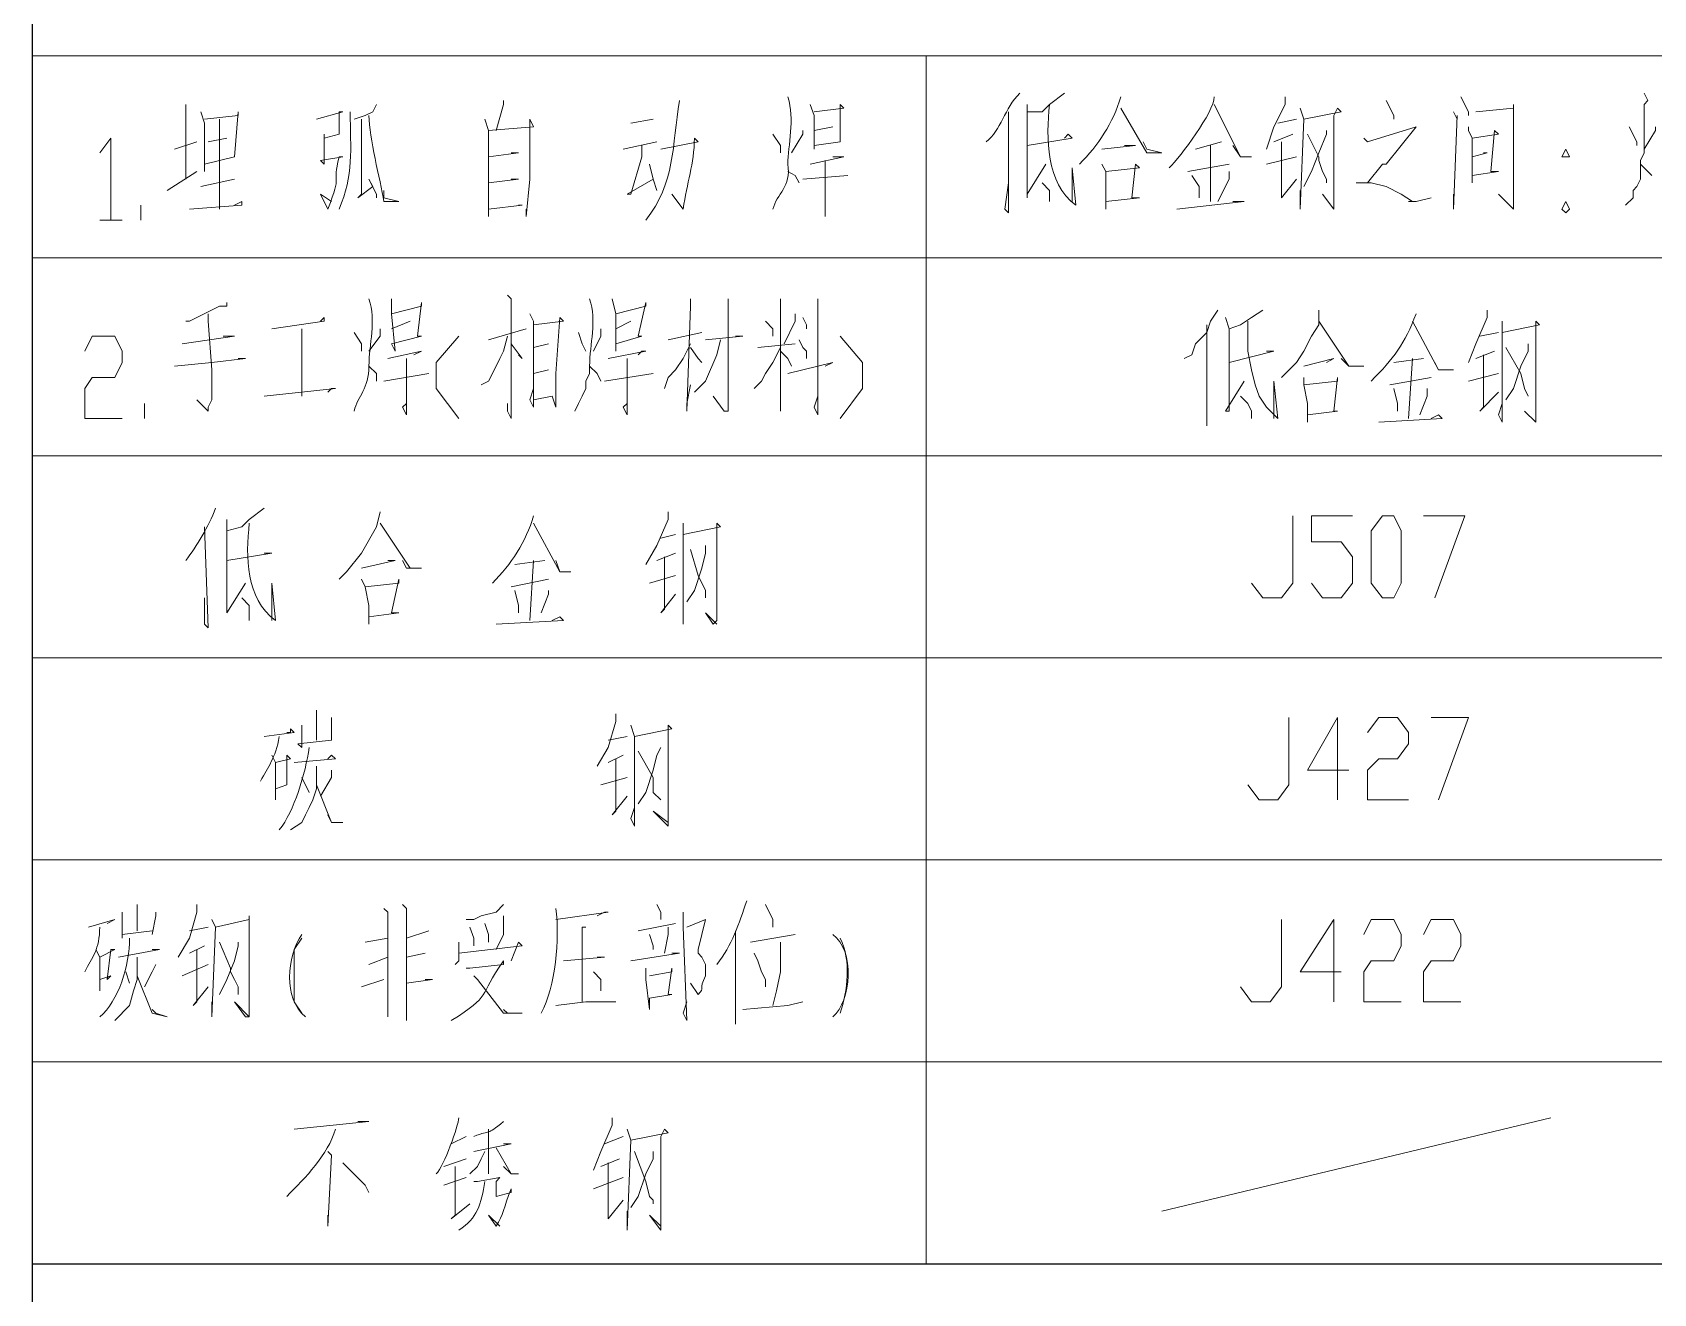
# Model space of a CAD drawing. Header units: millimetres. Extents: x -219 to 948, y -831 to -7.
# Drawn here: x 725.6 to 803.6, y -343.9 to -283.2 of the extents above; entities that cross this region are included whole.
import ezdxf

# ---------------------------------------------------------------- set-up
doc = ezdxf.new("R2010")
doc.units = ezdxf.units.MM
doc.layers.add('1', color=7, linetype='Continuous')

msp = doc.modelspace()

# ---------------------------------------------------------------- linework, layer by layer
at = {"layer": '1', "color": 0, "lineweight": 25}
for points in [[(725.615, -461.849), (725.615, -20.669)], [(725.615, -342.509), (933.695, -342.509)]]:
    msp.add_lwpolyline(points, dxfattribs=at)
at = {"layer": '1', "color": 0, "lineweight": 5}
for points in [[(725.615, -284.369), (933.695, -284.369)], [(768.635, -342.509), (768.635, -284.369)], [(775.295, -286.169), (774.575, -286.709), (774.215, -287.069), (773.495, -287.069), (773.495, -286.709), (773.495, -287.069), (773.495, -291.209), (773.495, -291.029), (774.395, -289.589)], [(785.915, -286.349), (785.915, -286.709), (785.375, -287.789), (785.015, -288.869)], [(794.375, -286.349), (794.735, -287.069), (794.735, -287.249)], [(803.195, -286.169), (803.375, -286.529), (803.195, -286.709), (803.195, -289.049), (803.015, -289.409), (803.015, -289.769), (803.015, -290.309), (802.835, -290.669), (802.655, -290.849), (802.655, -291.209), (802.295, -291.569)], [(732.995, -286.709), (732.995, -290.309)], [(733.715, -287.069), (733.895, -287.609), (733.895, -289.949), (733.895, -289.589), (735.335, -289.229), (735.335, -289.229), (735.515, -287.069), (735.515, -287.249), (733.895, -287.429)], [(742.175, -286.709), (741.995, -287.069), (741.635, -287.249), (741.095, -287.429), (741.095, -287.429)], [(748.295, -286.529), (748.295, -286.709), (747.935, -287.969)], [(763.055, -286.709), (763.235, -287.249), (763.235, -288.869), (763.235, -288.689), (764.495, -288.509), (764.495, -288.509), (764.495, -286.709), (764.675, -286.889), (763.235, -287.069)], [(772.595, -287.069), (772.595, -291.929), (772.415, -291.749), (772.595, -290.489)], [(777.995, -286.889), (779.255, -289.049), (779.975, -289.049), (779.255, -288.869), (779.075, -288.509)], [(782.495, -286.709), (783.755, -289.229), (784.295, -289.229), (783.755, -289.229), (783.395, -288.689)], [(786.635, -286.889), (786.815, -287.429), (786.635, -291.749), (786.635, -290.849)], [(786.815, -287.429), (788.615, -287.069), (788.435, -286.889), (788.255, -287.249), (788.255, -291.749), (787.715, -291.029), (788.255, -291.749)], [(790.775, -286.529), (791.135, -287.249), (791.135, -287.429)], [(794.015, -287.069), (794.195, -287.429), (794.195, -287.249), (794.015, -291.749), (794.015, -291.389), (794.015, -291.029)], [(795.095, -287.069), (796.895, -286.889), (796.895, -286.709), (796.895, -286.889), (796.895, -291.029), (796.895, -291.389), (796.895, -291.749), (796.175, -291.029), (796.895, -291.749)], [(734.615, -287.429), (734.615, -291.749)], [(741.455, -287.429), (741.455, -291.029), (741.275, -291.209), (741.995, -290.669), (741.815, -290.309), (742.175, -291.029), (742.175, -291.209)], [(747.395, -287.429), (747.575, -287.969), (747.575, -292.109), (747.575, -291.749), (749.195, -291.569), (749.015, -291.569)], [(747.575, -287.969), (749.735, -287.789), (749.555, -287.429), (749.555, -290.309), (749.375, -292.109), (749.375, -291.749)], [(754.415, -287.609), (755.495, -287.429)], [(763.235, -287.969), (764.135, -287.789)], [(785.555, -287.609), (786.455, -287.429)], [(789.695, -288.329), (789.875, -288.509), (789.875, -288.509), (792.215, -287.789), (792.215, -287.789), (790.775, -289.589), (790.595, -289.589), (789.875, -290.489), (789.335, -290.489), (790.055, -290.489), (790.775, -290.669), (791.495, -291.029), (792.035, -291.389), (792.215, -291.389), (792.935, -291.209), (792.215, -291.389), (791.855, -291.389)], [(794.735, -287.789), (794.735, -287.969), (794.915, -288.329), (794.915, -290.489), (794.915, -290.129), (796.175, -289.949), (795.815, -289.949), (795.995, -287.969), (796.175, -288.149), (794.915, -288.329)], [(802.475, -287.789), (802.835, -288.509), (802.835, -288.689)], [(803.735, -287.789), (803.735, -287.969), (803.195, -288.869)], [(728.855, -289.049), (729.395, -288.329), (729.395, -292.289)], [(732.455, -288.869), (733.535, -288.509)], [(734.975, -288.329), (734.075, -288.509)], [(754.055, -288.869), (755.675, -288.509)], [(754.955, -288.689), (754.955, -289.229), (754.415, -291.029), (754.235, -291.029), (755.495, -290.309), (755.315, -289.589), (755.495, -290.309), (755.675, -290.849), (755.495, -290.309)], [(761.255, -288.149), (761.615, -288.689), (761.615, -289.049)], [(762.695, -287.969), (762.695, -288.149), (762.155, -289.049)], [(773.495, -288.689), (775.655, -288.329), (775.475, -288.149), (775.295, -288.329)], [(777.095, -288.869), (778.715, -288.689), (778.175, -288.689)], [(782.855, -288.509), (781.595, -288.869)], [(782.315, -288.689), (782.315, -291.389)], [(786.275, -288.149), (785.375, -288.509)], [(785.735, -288.509), (785.735, -291.029), (785.735, -291.209), (786.455, -290.309)], [(787.895, -287.969), (787.895, -288.149), (787.535, -289.049), (787.175, -289.949), (786.815, -290.669)], [(786.995, -288.149), (787.535, -289.229), (787.535, -289.409), (787.715, -289.949), (787.895, -290.309), (787.895, -290.489)], [(747.575, -289.229), (749.015, -289.049), (748.655, -289.049)], [(763.055, -289.589), (764.675, -289.229), (764.495, -289.229), (764.135, -289.229)], [(763.775, -289.409), (763.775, -292.109), (763.775, -291.389)], [(786.455, -289.229), (785.015, -289.589)], [(794.915, -289.229), (795.635, -289.049), (795.455, -289.049)], [(799.415, -289.229), (799.595, -289.229), (799.415, -288.869), (799.235, -289.229), (799.415, -289.229)], [(732.095, -290.849), (733.535, -289.949)], [(761.975, -289.949), (762.335, -290.129), (762.515, -290.489)], [(762.695, -290.309), (764.855, -290.129)], [(777.095, -289.589), (777.275, -289.949), (777.275, -291.749), (777.275, -291.389), (778.895, -291.209), (778.535, -291.209), (778.715, -289.589), (778.895, -289.769), (777.275, -289.949)], [(783.215, -289.589), (781.235, -289.949)], [(781.415, -290.129), (781.775, -290.669), (781.775, -291.209)], [(783.215, -289.949), (783.215, -290.309), (782.675, -291.389)], [(803.015, -289.589), (803.375, -289.949), (803.555, -290.129)], [(735.335, -290.309), (733.715, -290.669)], [(747.575, -290.489), (749.015, -290.309), (748.835, -290.309), (748.655, -290.309)], [(774.215, -290.489), (774.575, -290.849), (774.575, -291.029), (774.575, -291.389)], [(730.835, -292.289), (730.835, -291.569)], [(733.175, -291.749), (735.695, -291.569), (735.695, -291.389), (735.335, -291.569)], [(780.695, -291.749), (783.935, -291.389), (783.575, -291.389), (783.395, -291.389)], [(799.415, -291.929), (799.595, -291.749), (799.415, -291.389), (799.235, -291.749), (799.415, -291.929)], [(728.855, -292.289), (729.935, -292.289)], [(725.615, -294.089), (933.695, -294.089)], [(734.975, -296.249), (734.975, -296.429), (734.615, -296.429), (733.535, -296.969), (733.175, -297.149), (732.995, -297.149)], [(742.895, -296.069), (742.895, -296.789), (743.075, -298.589), (742.895, -298.229), (744.335, -297.869), (744.155, -297.869), (744.335, -296.249), (744.335, -296.429), (742.895, -296.789)], [(748.475, -295.889), (748.655, -296.069), (748.655, -301.829), (748.475, -301.469), (748.475, -301.109)], [(753.515, -296.069), (753.695, -296.789), (753.695, -298.589), (753.695, -298.229), (754.955, -297.869), (754.775, -297.869), (755.135, -296.249), (755.135, -296.429), (753.695, -296.789)], [(757.295, -296.069), (757.295, -296.429), (757.115, -301.469), (757.115, -301.109), (757.295, -300.209)], [(759.095, -296.069), (759.095, -301.469), (758.915, -301.469), (758.375, -300.749), (758.915, -301.469)], [(761.615, -296.069), (761.615, -296.429), (761.615, -301.469), (761.615, -300.569)], [(763.415, -296.069), (763.415, -296.429), (763.415, -301.649), (763.235, -301.289), (763.415, -300.749)], [(734.075, -296.789), (734.075, -297.149), (734.255, -299.489), (734.255, -300.929), (734.075, -301.289), (734.075, -301.469), (733.535, -300.929), (734.075, -301.469)], [(737.135, -297.509), (739.655, -297.149), (739.655, -296.969), (739.475, -297.149)], [(742.895, -297.509), (743.795, -297.149)], [(749.555, -296.789), (749.735, -297.149), (749.735, -301.289), (749.555, -300.929), (749.735, -300.389)], [(749.735, -297.329), (751.175, -297.149), (750.995, -296.969), (750.815, -299.669), (750.815, -301.289), (750.635, -300.749), (749.735, -300.929)], [(753.695, -297.509), (754.415, -297.149)], [(760.895, -297.149), (761.255, -297.509), (761.255, -297.869)], [(762.335, -296.789), (762.335, -297.149), (761.795, -298.229)], [(762.695, -296.969), (762.875, -297.329), (762.875, -297.509)], [(782.675, -296.609), (782.315, -297.149), (782.135, -297.689), (781.595, -298.229), (781.415, -298.769), (781.055, -298.949)], [(784.835, -296.609), (784.295, -296.969), (783.755, -297.329), (783.215, -297.509), (783.035, -296.969), (783.215, -297.509), (783.215, -301.469), (783.035, -301.469), (783.935, -300.029)], [(784.115, -297.149), (784.115, -298.589), (784.295, -299.489), (784.475, -300.209), (784.655, -300.749), (785.015, -301.289), (785.555, -301.829), (785.375, -300.029), (785.375, -301.829)], [(787.535, -296.609), (787.535, -297.329), (787.175, -297.869), (786.815, -298.589), (786.455, -299.129), (785.735, -299.849)], [(787.535, -297.149), (788.975, -299.309), (789.695, -299.309), (788.975, -299.309), (788.615, -298.949)], [(792.035, -297.149), (793.295, -299.489), (794.015, -299.489), (793.295, -299.489), (793.115, -299.129)], [(795.635, -296.609), (795.635, -296.969), (795.095, -298.229), (794.735, -299.129)], [(796.355, -297.149), (796.355, -302.009), (796.175, -301.649), (796.355, -301.109)], [(796.355, -297.689), (798.155, -297.329), (797.975, -297.149), (797.975, -301.649), (797.975, -301.829), (797.975, -302.009), (797.435, -301.469), (797.975, -302.009)], [(728.135, -298.589), (728.495, -297.869), (729.575, -297.869), (729.935, -298.589), (729.935, -299.129), (729.575, -299.849), (728.495, -299.849), (728.135, -300.389), (728.135, -301.829), (729.935, -301.829)], [(732.815, -298.229), (735.335, -297.869), (735.155, -297.869), (734.795, -297.869)], [(738.575, -297.509), (738.575, -300.749)], [(741.095, -297.689), (741.455, -298.229), (741.455, -298.229), (741.455, -298.589)], [(742.355, -297.509), (742.355, -297.869), (741.815, -298.589)], [(746.135, -297.869), (745.055, -299.129), (745.055, -300.389), (746.135, -301.829)], [(748.475, -297.869), (748.295, -298.589), (748.115, -298.949), (747.755, -299.669), (747.575, -300.029), (747.215, -300.209)], [(747.575, -298.049), (749.375, -297.509)], [(751.895, -297.689), (752.075, -298.229), (752.075, -298.229), (752.255, -298.589)], [(752.975, -297.509), (752.975, -297.869), (752.615, -298.589)], [(756.215, -298.049), (757.835, -297.689)], [(758.735, -298.049), (758.555, -298.769), (758.015, -300.029), (757.655, -300.389), (757.475, -300.569)], [(758.015, -298.049), (759.815, -297.869), (759.455, -297.869)], [(762.515, -298.049), (762.695, -298.409), (762.875, -298.589), (762.875, -298.949)], [(764.495, -297.869), (765.575, -299.129), (765.575, -300.389), (764.495, -301.829)], [(782.135, -297.329), (782.135, -302.189), (782.135, -300.749)], [(795.275, -297.869), (796.175, -297.689)], [(742.715, -298.949), (744.335, -298.589), (744.335, -298.589), (743.975, -298.769)], [(748.655, -298.229), (749.195, -298.949), (749.195, -298.949), (749.015, -298.769)], [(749.735, -298.409), (750.455, -298.229)], [(753.335, -298.949), (755.135, -298.589), (754.955, -298.589), (754.775, -298.769)], [(757.295, -298.229), (756.935, -298.949), (756.575, -299.489), (756.215, -299.849), (756.035, -300.389)], [(757.295, -298.409), (757.655, -298.949), (757.835, -299.129)], [(761.615, -298.409), (761.255, -299.129), (760.895, -299.669), (760.715, -300.029), (760.355, -300.389)], [(760.535, -298.409), (762.335, -298.229)], [(761.615, -298.589), (761.975, -298.949), (762.155, -299.309)], [(783.215, -299.129), (785.375, -298.589), (785.195, -298.589), (785.015, -298.589)], [(795.995, -298.589), (795.095, -298.949)], [(795.455, -298.769), (795.455, -301.289), (795.275, -301.469), (796.175, -300.569)], [(797.615, -298.229), (797.615, -298.589), (797.255, -299.309), (796.895, -300.389), (796.535, -300.929)], [(796.535, -298.409), (797.255, -299.669), (797.255, -299.669), (797.435, -300.389), (797.615, -300.749), (797.615, -300.749)], [(732.455, -299.309), (734.255, -299.129), (735.875, -298.949), (735.695, -298.949), (735.515, -298.949)], [(741.815, -299.309), (742.175, -299.669), (742.175, -300.029)], [(743.615, -298.949), (743.615, -301.649), (743.435, -301.289), (743.615, -301.109)], [(749.735, -299.669), (750.455, -299.489)], [(752.435, -299.309), (752.795, -299.669), (752.975, -300.029)], [(754.235, -298.949), (754.235, -301.649), (754.055, -301.289), (754.235, -301.109)], [(761.975, -299.669), (764.135, -299.129), (764.135, -299.129), (763.775, -299.309)], [(786.815, -299.309), (788.255, -298.949), (788.255, -298.949), (787.895, -299.129)], [(792.575, -298.949), (791.135, -299.129)], [(792.035, -298.949), (791.855, -301.829)], [(736.775, -300.749), (740.195, -300.389), (740.015, -300.389), (739.835, -300.569)], [(742.535, -300.029), (744.695, -299.669)], [(753.155, -300.029), (755.495, -299.669)], [(786.815, -299.849), (786.815, -300.209), (786.995, -301.109), (786.995, -302.009), (786.995, -301.649), (788.435, -301.469), (788.255, -301.469), (788.435, -299.849), (788.435, -300.029), (786.815, -300.209)], [(792.935, -299.849), (790.955, -300.209)], [(791.135, -300.389), (791.315, -301.109), (791.315, -301.469)], [(792.755, -300.389), (792.755, -300.749), (792.395, -301.649)], [(796.175, -299.669), (794.735, -300.029)], [(731.015, -301.829), (731.015, -301.109)], [(783.755, -300.749), (784.115, -301.109), (784.295, -301.469), (784.295, -301.829)], [(790.415, -302.009), (793.475, -301.829), (793.295, -301.649), (792.935, -301.829)], [(725.615, -303.629), (933.695, -303.629)], [(736.775, -306.149), (736.055, -306.689), (735.695, -307.049), (734.975, -307.229), (734.975, -306.689), (734.975, -307.229), (734.975, -311.189), (734.975, -311.189), (735.875, -309.749)], [(742.355, -306.329), (742.175, -307.049), (741.455, -308.309), (740.735, -309.209), (740.375, -309.569)], [(756.215, -306.329), (756.215, -306.689), (755.675, -307.949), (755.135, -308.849)], [(784.295, -309.749), (784.835, -310.469), (785.735, -310.469), (786.275, -309.749), (786.275, -306.509)], [(787.175, -309.749), (787.715, -310.469), (788.615, -310.469), (789.155, -309.749), (789.155, -308.489), (788.615, -307.769), (787.175, -307.769), (787.175, -306.509), (789.155, -306.509)], [(790.595, -310.469), (790.055, -309.749), (790.055, -307.229), (790.595, -306.509), (791.135, -306.509), (791.495, -307.229), (791.495, -309.749), (791.135, -310.469), (790.595, -310.469)], [(792.575, -306.509), (794.555, -306.509), (793.115, -310.469)], [(733.895, -307.049), (734.075, -311.909), (733.895, -311.729), (733.895, -310.469)], [(742.355, -306.869), (743.795, -309.029), (744.335, -309.029), (743.615, -309.029), (743.435, -308.669)], [(749.735, -306.869), (750.995, -309.209), (751.535, -309.209), (750.995, -309.209), (750.815, -308.669)], [(755.855, -307.589), (756.575, -307.409)], [(756.935, -306.869), (756.935, -311.729), (756.935, -310.829)], [(756.935, -307.409), (758.735, -307.049), (758.555, -306.869), (758.555, -311.549), (758.375, -311.729), (758.015, -311.189), (758.555, -311.729)], [(758.015, -307.949), (758.015, -308.309), (757.835, -309.029), (757.475, -310.109), (757.115, -310.649)], [(757.295, -308.129), (757.655, -309.389), (757.655, -309.389), (758.015, -310.109), (758.015, -310.289), (758.015, -310.469)], [(734.975, -308.669), (737.135, -308.309), (736.955, -308.309), (736.775, -308.309)], [(741.455, -309.029), (743.075, -308.669), (742.715, -308.669)], [(750.275, -308.669), (748.835, -308.849)], [(749.735, -308.669), (749.555, -311.549)], [(756.575, -308.309), (755.675, -308.669)], [(756.035, -308.489), (756.035, -311.009), (755.855, -311.189), (756.575, -310.289)], [(741.455, -309.569), (741.635, -309.929), (741.815, -310.829), (741.815, -311.729), (741.815, -311.369), (743.255, -311.189), (742.895, -311.189), (743.255, -309.569), (743.255, -309.749), (741.635, -309.929)], [(750.455, -309.569), (748.655, -309.929)], [(756.575, -309.389), (755.315, -309.749)], [(735.695, -310.469), (736.055, -310.829), (736.055, -311.189), (736.055, -311.549)], [(748.835, -310.109), (749.015, -310.829), (749.015, -311.189)], [(750.455, -310.109), (750.455, -310.289), (750.095, -311.189)], [(747.935, -311.729), (751.175, -311.549), (750.995, -311.369), (750.635, -311.549)], [(933.695, -313.349), (725.615, -313.349)], [(739.295, -315.869), (739.295, -316.049), (739.295, -316.229), (739.295, -317.309)], [(736.775, -317.129), (738.215, -316.949), (738.035, -316.769), (738.035, -316.949), (737.855, -316.949)], [(738.575, -316.589), (738.575, -317.669), (738.395, -317.489), (740.015, -317.309)], [(740.015, -316.229), (740.015, -316.589), (740.015, -317.309)], [(753.695, -316.049), (753.695, -316.409), (753.335, -317.669), (752.795, -318.569)], [(754.415, -316.589), (754.595, -317.129), (754.595, -321.449), (754.415, -321.089), (754.595, -320.549)], [(754.595, -317.129), (756.395, -316.769), (756.215, -316.589), (756.215, -316.949), (756.215, -321.089), (756.215, -321.449), (755.495, -320.729), (756.215, -321.269)], [(784.115, -319.469), (784.655, -320.189), (785.555, -320.189), (786.095, -319.469), (786.095, -316.229)], [(788.975, -318.749), (786.995, -318.749), (788.435, -316.229), (788.435, -320.189)], [(789.875, -316.949), (790.415, -316.229), (791.315, -316.229), (791.855, -316.949), (791.855, -317.489), (791.315, -318.209), (790.415, -318.209), (789.875, -318.749), (789.875, -320.189), (791.855, -320.189)], [(792.935, -316.229), (794.735, -316.229), (793.295, -320.189)], [(753.335, -317.309), (754.235, -317.129)], [(737.135, -318.029), (737.315, -318.389), (737.315, -320.189), (737.315, -319.649), (737.855, -319.469), (737.855, -319.469), (737.855, -318.029), (738.035, -318.209), (737.315, -318.389)], [(738.215, -318.389), (740.195, -318.209), (740.015, -318.029), (739.835, -318.209)], [(754.055, -318.029), (753.335, -318.389)], [(753.695, -318.209), (753.695, -320.729), (753.515, -320.909), (754.235, -320.009)], [(755.855, -317.669), (755.675, -318.029), (755.495, -318.749), (755.135, -319.829), (754.775, -320.369)], [(754.775, -317.849), (755.495, -319.109), (755.495, -319.109), (755.495, -319.829), (755.855, -320.189)], [(739.295, -318.569), (739.295, -319.649), (739.115, -320.189), (738.935, -320.549), (738.755, -320.909), (738.575, -321.269), (738.035, -321.629)], [(738.575, -319.109), (738.935, -319.829)], [(740.015, -318.749), (740.015, -319.109), (739.475, -320.009)], [(754.235, -319.109), (752.975, -319.469)], [(739.295, -319.469), (740.015, -321.269), (740.555, -321.269), (740.015, -321.269), (739.835, -320.909)], [(725.615, -323.069), (933.695, -323.069)], [(730.655, -325.229), (730.655, -326.489)], [(733.535, -325.229), (733.535, -325.589), (733.175, -326.849), (732.635, -327.749)], [(743.435, -325.229), (743.615, -325.409), (743.615, -330.809), (743.615, -329.909)], [(748.295, -325.229), (747.935, -325.589), (747.215, -325.769), (746.855, -325.949), (746.495, -325.949)], [(755.675, -325.229), (755.855, -325.589), (755.855, -325.769), (755.855, -325.949)], [(760.895, -325.229), (761.255, -325.949), (761.255, -326.309), (761.255, -325.949)], [(728.315, -326.309), (729.575, -325.949), (729.575, -325.949), (729.215, -326.129)], [(729.935, -325.589), (729.935, -326.849), (729.935, -326.669), (731.375, -326.489)], [(731.555, -325.589), (731.555, -325.769), (731.375, -326.669)], [(734.255, -325.949), (734.435, -326.309), (734.255, -330.629), (734.255, -329.909)], [(734.435, -326.309), (736.055, -325.949), (736.055, -325.769), (736.055, -326.309), (736.055, -330.629), (735.875, -330.629), (735.335, -329.909), (736.055, -330.629)], [(742.535, -325.409), (742.715, -325.589), (742.715, -330.629), (742.715, -329.729)], [(747.395, -326.129), (747.575, -326.669), (747.575, -327.029)], [(748.295, -325.769), (748.295, -326.129), (748.295, -326.669), (747.935, -327.389)], [(750.815, -325.949), (753.335, -325.589), (753.155, -325.589), (752.795, -325.769)], [(754.775, -326.489), (756.575, -326.129)], [(756.935, -325.589), (756.935, -326.309), (757.115, -330.809), (756.935, -330.449), (757.115, -329.909)], [(783.755, -329.189), (784.295, -329.909), (785.195, -329.909), (785.735, -329.189), (785.735, -325.949)], [(788.615, -328.469), (786.635, -328.469), (788.255, -325.949), (788.255, -329.909)], [(789.695, -326.669), (790.055, -325.949), (791.135, -325.949), (791.495, -326.669), (791.495, -327.209), (791.135, -327.929), (790.055, -327.929), (789.695, -328.469), (789.695, -329.909), (791.495, -329.909)], [(792.575, -326.669), (792.935, -325.949), (794.015, -325.949), (794.375, -326.669), (794.375, -327.209), (794.015, -327.929), (792.935, -327.929), (792.575, -328.469), (792.575, -329.909), (794.375, -329.909)], [(733.175, -326.489), (734.075, -326.309)], [(738.575, -326.849), (738.215, -327.389), (738.215, -327.749), (738.215, -329.549), (738.215, -329.909), (738.575, -330.449)], [(742.715, -326.849), (741.635, -327.029)], [(744.695, -326.489), (743.615, -326.849)], [(746.675, -326.309), (746.855, -326.849), (746.855, -327.209)], [(752.075, -326.309), (752.255, -326.309), (752.075, -326.309), (752.075, -329.909)], [(755.315, -326.669), (755.495, -327.209), (755.495, -327.389)], [(756.215, -326.309), (756.215, -326.669), (756.035, -327.569)], [(759.455, -326.489), (759.455, -330.989), (759.455, -330.449), (759.455, -330.089)], [(760.175, -327.029), (762.335, -326.669)], [(728.675, -327.389), (728.855, -327.749), (728.855, -329.369), (728.855, -328.829), (729.395, -328.649), (729.215, -328.829), (729.395, -327.389), (729.575, -327.389), (728.855, -327.749)], [(729.755, -327.749), (731.735, -327.389), (731.555, -327.389), (731.375, -327.389)], [(733.895, -327.209), (733.175, -327.569)], [(733.535, -327.389), (733.535, -329.909), (733.355, -330.089), (734.075, -329.189)], [(734.615, -327.029), (735.155, -328.289), (735.155, -328.469), (735.335, -328.829), (735.515, -329.189), (735.515, -329.549)], [(735.515, -327.029), (735.515, -327.209), (735.335, -327.929), (734.975, -328.829), (734.615, -329.549)], [(743.615, -327.749), (744.515, -327.569)], [(746.135, -327.029), (746.135, -327.389), (746.135, -327.749), (746.135, -327.929), (745.955, -328.109), (745.955, -328.109)], [(746.135, -327.569), (749.195, -327.209), (749.015, -327.029), (748.655, -327.929)], [(754.415, -327.929), (756.755, -327.569), (756.395, -327.569)], [(760.355, -327.569), (760.535, -327.929), (760.715, -328.469), (760.895, -328.829), (760.895, -329.189), (760.895, -328.829), (760.715, -328.469)], [(761.615, -327.029), (761.615, -327.389), (761.615, -328.469), (761.435, -329.369), (761.255, -330.089)], [(730.655, -327.749), (730.655, -328.829), (730.475, -329.369), (730.295, -330.089), (729.575, -330.809)], [(730.115, -328.469), (730.295, -329.009)], [(731.555, -328.109), (731.375, -328.469), (731.015, -329.189)], [(734.075, -328.109), (732.815, -328.649)], [(741.815, -328.109), (742.715, -327.749)], [(751.175, -327.929), (753.155, -327.749), (752.975, -327.749), (752.795, -327.749)], [(752.615, -328.469), (752.975, -328.829), (752.975, -329.189), (752.975, -329.369)], [(755.135, -328.289), (755.135, -328.829), (755.315, -330.269), (755.315, -329.729), (756.395, -329.549), (756.215, -329.549), (756.395, -328.289), (756.395, -328.469), (755.315, -328.649)], [(730.655, -328.649), (731.375, -330.449), (732.095, -330.629), (731.555, -330.449), (731.375, -330.269)], [(742.535, -328.829), (741.455, -329.189)], [(743.615, -329.009), (744.875, -328.829), (744.515, -328.829)], [(746.855, -328.649), (747.035, -328.829), (748.295, -330.449), (749.195, -330.449), (748.475, -330.449), (748.295, -330.269)], [(750.815, -330.089), (752.255, -329.909), (753.695, -329.909), (753.335, -329.909)], [(759.815, -330.269), (761.975, -330.089), (762.695, -329.909)], [(933.695, -332.789), (725.615, -332.789)], [(753.515, -335.489), (753.515, -335.849), (752.975, -337.109), (752.615, -338.009)], [(779.975, -339.989), (798.695, -335.489)], [(738.215, -336.029), (741.815, -335.669), (741.635, -335.669), (741.275, -335.669)], [(747.575, -336.029), (747.575, -338.189), (747.575, -337.649)], [(754.235, -336.029), (754.415, -336.569), (754.235, -340.889), (754.235, -339.989)], [(754.415, -336.569), (756.215, -336.209), (756.035, -336.029), (755.855, -336.389), (755.855, -340.889), (755.315, -340.169), (755.855, -340.709)], [(745.775, -336.749), (746.495, -336.389)], [(746.855, -337.109), (748.655, -336.749), (748.655, -336.749), (748.295, -336.749)], [(747.935, -336.929), (748.655, -338.189), (749.015, -338.189), (748.655, -338.189), (748.295, -337.829)], [(753.155, -336.749), (754.055, -336.389)], [(739.835, -337.109), (740.015, -337.289), (739.835, -340.709), (739.835, -340.709), (739.835, -340.169)], [(741.815, -339.089), (741.635, -338.729), (740.555, -337.649)], [(746.495, -337.469), (745.415, -337.829)], [(745.955, -337.829), (745.955, -340.169), (745.775, -340.349), (746.675, -339.629)], [(747.395, -337.109), (747.215, -337.469), (747.035, -337.829), (746.675, -338.189)], [(753.875, -337.469), (752.975, -337.829)], [(753.335, -337.649), (753.335, -340.169), (753.335, -340.349), (754.055, -339.449)], [(755.495, -337.109), (755.495, -337.469), (755.135, -338.189), (754.775, -339.269), (754.415, -339.809)], [(754.595, -337.109), (755.135, -338.549), (755.135, -338.549), (755.315, -339.269), (755.495, -339.449), (755.495, -339.629)], [(746.495, -338.369), (745.415, -338.729)], [(754.055, -338.369), (752.615, -338.909)]]:
    msp.add_lwpolyline(points, dxfattribs=at)
for points, knots in [([(761.975, -286.349), (762.335, -287.429), (761.975, -288.689), (761.975, -289.589), (762.155, -290.669), (761.435, -291.029), (761.255, -291.749)], [0, 0, 0, 0, 1, 1, 1, 2, 2, 2, 2]), ([(739.295, -287.429), (739.295, -287.429), (740.555, -287.069), (740.555, -287.069), (740.555, -287.069), (740.375, -287.069), (740.375, -287.069), (740.375, -287.069), (740.375, -288.149), (740.375, -288.149), (740.375, -288.149), (740.375, -288.149), (740.375, -288.149), (740.375, -288.149), (739.655, -288.329), (739.655, -288.329), (739.655, -288.329), (739.655, -288.149), (739.655, -288.149), (739.655, -288.149), (739.655, -289.589), (739.655, -289.589), (739.655, -289.589), (739.475, -289.409), (739.475, -289.409), (739.475, -289.409), (740.555, -289.229), (740.555, -289.229), (740.555, -289.229), (740.375, -289.229), (740.375, -289.229), (740.015, -290.669), (740.555, -289.949), (739.835, -291.749), (739.835, -291.749), (739.475, -291.029), (739.475, -291.029), (739.475, -291.029), (740.015, -291.389), (740.015, -291.389)], [0, 0, 0, 0, 1, 1, 1, 2, 2, 2, 3, 3, 3, 4, 4, 4, 5, 5, 5, 6, 6, 6, 7, 7, 7, 8, 8, 8, 9, 9, 9, 10, 10, 10, 11, 11, 11, 12, 12, 12, 13, 13, 13, 13]), ([(774.575, -286.709), (774.395, -288.329), (774.395, -290.489), (775.835, -291.569), (775.835, -291.569), (775.655, -289.769), (775.655, -289.769), (775.655, -289.769), (775.655, -291.389), (775.655, -291.389)], [0, 0, 0, 0, 1, 1, 1, 2, 2, 2, 3, 3, 3, 3]), ([(741.815, -287.249), (741.815, -288.329), (742.355, -290.309), (742.535, -291.389), (742.535, -291.389), (743.255, -291.389), (743.255, -291.389), (743.255, -291.389), (742.535, -291.209), (742.535, -291.209), (742.535, -291.209), (742.535, -290.849), (742.535, -290.849)], [0, 0, 0, 0, 1, 1, 1, 2, 2, 2, 3, 3, 3, 4, 4, 4, 4]), ([(755.855, -288.869), (755.855, -288.869), (757.655, -288.509), (757.655, -288.509), (757.655, -288.509), (757.475, -288.329), (757.475, -288.329), (757.475, -289.589), (757.115, -290.489), (756.935, -291.749), (756.935, -291.749), (756.395, -291.029), (756.395, -291.029), (756.395, -291.029), (756.935, -291.749), (756.935, -291.749)], [0, 0, 0, 0, 1, 1, 1, 2, 2, 2, 3, 3, 3, 4, 4, 4, 5, 5, 5, 5]), ([(741.815, -296.069), (742.175, -297.149), (741.815, -298.229), (741.815, -299.309), (741.815, -300.389), (741.275, -300.749), (741.095, -301.469)], [0, 0, 0, 0, 1, 1, 1, 2, 2, 2, 2]), ([(752.435, -296.069), (752.795, -297.149), (752.435, -298.229), (752.435, -299.309), (752.435, -299.309), (752.435, -299.669), (752.435, -299.669), (752.435, -299.669), (752.255, -300.029), (752.255, -300.029), (752.255, -300.029), (752.255, -300.389), (752.255, -300.389), (752.255, -300.389), (752.075, -300.749), (752.075, -300.749), (752.075, -300.749), (751.895, -301.109), (751.895, -301.109), (751.895, -301.109), (751.715, -301.469), (751.715, -301.469)], [0, 0, 0, 0, 1, 1, 1, 2, 2, 2, 3, 3, 3, 4, 4, 4, 5, 5, 5, 6, 6, 6, 7, 7, 7, 7]), ([(736.055, -306.869), (735.875, -308.489), (735.875, -310.469), (737.315, -311.549), (737.315, -311.549), (737.135, -309.749), (737.135, -309.749), (737.135, -309.749), (737.135, -311.549), (737.135, -311.549)], [0, 0, 0, 0, 1, 1, 1, 2, 2, 2, 3, 3, 3, 3]), ([(757.115, -326.309), (757.115, -326.309), (758.015, -325.949), (758.015, -325.949), (758.015, -325.949), (758.015, -325.949), (758.015, -325.949), (758.015, -325.949), (757.655, -327.389), (757.655, -327.389), (757.655, -327.389), (757.655, -327.569), (757.655, -327.569), (757.655, -327.569), (757.835, -327.749), (757.835, -327.749), (757.835, -327.749), (757.835, -327.749), (757.835, -327.749), (757.835, -327.749), (758.015, -328.109), (758.015, -328.109), (758.015, -328.109), (758.015, -328.469), (758.015, -328.469), (758.015, -328.469), (758.015, -328.649), (758.015, -328.649), (757.655, -329.369), (758.015, -329.189), (757.655, -329.549), (757.655, -329.549), (757.295, -329.009), (757.295, -329.009), (757.295, -329.009), (757.655, -329.549), (757.655, -329.549)], [0, 0, 0, 0, 1, 1, 1, 2, 2, 2, 3, 3, 3, 4, 4, 4, 5, 5, 5, 6, 6, 6, 7, 7, 7, 8, 8, 8, 9, 9, 9, 10, 10, 10, 11, 11, 11, 12, 12, 12, 12]), ([(746.495, -328.289), (746.495, -328.289), (746.675, -328.289), (746.675, -328.289), (746.675, -328.289), (748.295, -328.109), (748.295, -328.109), (748.295, -328.109), (748.295, -327.929), (748.295, -327.929), (747.035, -329.729), (747.755, -329.549), (745.775, -330.809)], [0, 0, 0, 0, 1, 1, 1, 2, 2, 2, 3, 3, 3, 4, 4, 4, 4]), ([(746.855, -338.549), (746.855, -338.549), (747.035, -338.549), (747.035, -338.549), (747.035, -338.549), (748.115, -338.369), (748.115, -338.369), (748.115, -338.369), (747.935, -338.549), (747.935, -338.549), (747.935, -338.549), (747.935, -339.269), (747.935, -339.269), (747.935, -339.269), (747.935, -339.269), (747.935, -339.269), (747.935, -339.269), (748.655, -339.089), (748.655, -339.089), (748.655, -339.089), (748.655, -338.909), (748.655, -338.909), (748.295, -339.809), (748.295, -340.169), (747.935, -340.709), (747.935, -340.709), (747.575, -340.169), (747.575, -340.169), (747.575, -340.169), (748.115, -340.709), (748.115, -340.709)], [0, 0, 0, 0, 1, 1, 1, 2, 2, 2, 3, 3, 3, 4, 4, 4, 5, 5, 5, 6, 6, 6, 7, 7, 7, 8, 8, 8, 9, 9, 9, 10, 10, 10, 10])]:
    msp.add_open_spline(points, degree=3, knots=knots, dxfattribs=at)
for points in [[(773.135, -286.169), (772.415, -286.889), (772.235, -287.969), (771.515, -288.509)], [(777.995, -286.349), (777.635, -287.609), (776.915, -288.689), (776.015, -289.589)], [(782.495, -286.349), (782.495, -287.069), (780.875, -289.229), (780.335, -289.769)], [(740.915, -287.069), (740.915, -288.869), (741.095, -290.129), (740.375, -291.749)], [(755.135, -292.289), (756.575, -290.489), (756.395, -288.689), (756.755, -286.529)], [(792.215, -296.789), (791.675, -298.229), (791.135, -298.949), (790.055, -300.029)], [(734.435, -306.149), (734.075, -307.049), (733.535, -307.949), (732.995, -308.669)], [(749.735, -306.509), (749.375, -307.769), (748.655, -308.849), (747.755, -309.749)], [(737.495, -317.129), (737.315, -318.209), (736.955, -318.569), (736.595, -319.289)], [(738.935, -317.669), (738.755, -318.929), (738.215, -320.729), (737.495, -321.629)], [(759.995, -325.049), (759.635, -326.129), (759.275, -327.209), (758.555, -328.109)], [(750.815, -325.409), (750.995, -326.849), (750.815, -329.189), (750.095, -330.449)], [(728.855, -326.309), (728.855, -327.389), (728.495, -327.749), (728.135, -328.469)], [(730.295, -326.849), (730.295, -328.109), (729.755, -329.909), (728.855, -330.629)], [(738.755, -330.629), (737.675, -329.729), (737.855, -327.749), (738.575, -326.669)], [(764.135, -330.629), (765.035, -329.909), (765.215, -327.389), (764.135, -326.669)], [(764.495, -326.849), (765.035, -327.929), (764.855, -329.369), (764.495, -330.449)], [(746.135, -335.489), (746.135, -335.849), (745.415, -337.829), (745.055, -338.189)], [(740.195, -336.029), (739.835, -337.289), (738.755, -338.369), (737.855, -339.269)], [(748.295, -335.669), (747.395, -336.389), (747.755, -336.029), (746.855, -336.389)], [(747.395, -338.549), (747.215, -339.629), (747.035, -340.349), (746.135, -340.889)]]:
    msp.add_open_spline(points, degree=3, dxfattribs=at)

doc.saveas('drawing.dxf')
